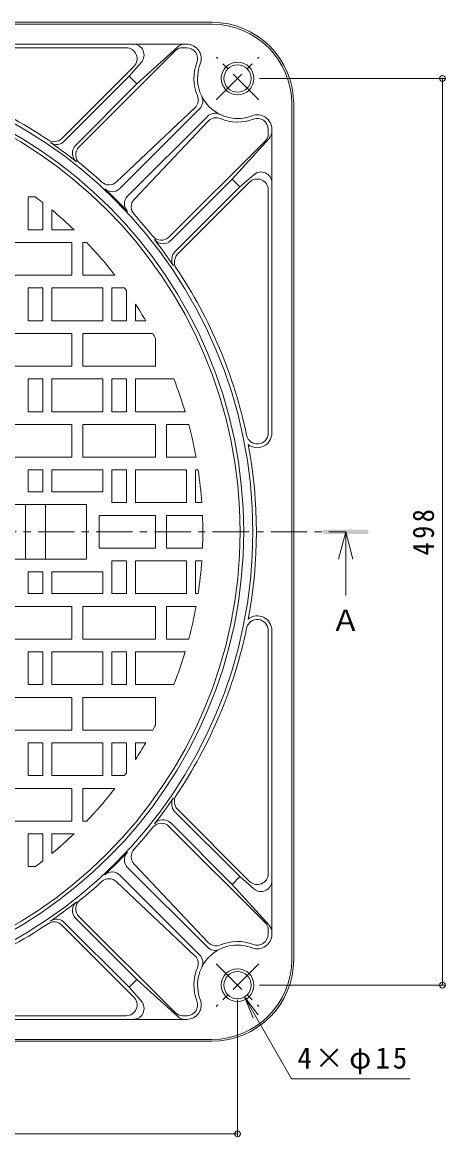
# Model space of a CAD drawing. Units: millimetres, scale not verified. Extents: x -623 to 760, y -541 to 550.
# Drawn here: x -171 to 62, y -80 to 532 of the extents above; entities that cross this region are included whole.
import ezdxf
from ezdxf.enums import TextEntityAlignment as Align

# ---------------------------------------------------------------- set-up
doc = ezdxf.new("R2010")
doc.units = ezdxf.units.MM
doc.header["$LTSCALE"] = 4
doc.header["$PDMODE"] = 32
doc.header["$PDSIZE"] = 3.2
doc.linetypes.add('CHAIN1', pattern=[8, 5, -1, 1, -1])
for name, color, linetype, lineweight in [('0-1_躯体', 2, 'Continuous', 9), ('0-2_仕上', 3, 'Continuous', 9), ('0-4_その他', 7, 'Continuous', 9), ('0-5_寸法', 7, 'Continuous', 9)]:
    doc.layers.add(name, color=color, linetype=linetype, lineweight=lineweight)
doc.styles.add('ＭＳ ゴシック', font='')
doc.styles.get('ＭＳ ゴシック').set_extended_font_data('MS Gothic')

msp = doc.modelspace()

# ---------------------------------------------------------------- linework, layer by layer
at = {"layer": '0-1_躯体'}
for p, q in [((-66.549, 532.187), (-536.549, 532.187)), ((-66.549, 531.187), (-536.549, 531.187)), ((-247.329, 520.187), (-80.373, 520.187)), ((-113.674, 518.187), (-247.329, 518.187)), ((-86.803, 516.43), (-139.618, 463.616)), ((-85.327, 518.633), (-107.785, 498.276)), ((-82.561, 518.187), (-80.373, 518.187)), ((-105.292, 510.244), (-112.028, 502.519)), ((-109.431, 507.945), (-149.061, 468.315)), ((-112.028, 502.519), (-147.71, 466.837)), ((-112.028, 502.519), (-107.785, 498.276)), ((-141.524, 464.538), (-107.785, 498.276)), ((-75.872, 485.182), (-118.923, 444.489)), ((-117.127, 440.852), (-73.276, 484.703)), ((-22.549, 487.187), (-22.549, 17.187)), ((-21.549, 17.187), (-21.549, 487.187)), ((-112.884, 436.609), (-69.033, 480.46)), ((-68.553, 477.864), (-109.247, 434.813)), ((-35.549, 471.175), (-35.549, 473.363)), ((-33.549, 306.407), (-33.549, 473.363)), ((-37.306, 466.933), (-90.12, 414.118)), ((-35.103, 468.41), (-55.46, 445.95)), ((-43.492, 448.444), (-51.217, 441.707)), ((-89.198, 412.212), (-55.46, 445.95)), ((-51.217, 441.707), (-86.899, 406.026)), ((-45.791, 444.305), (-85.421, 404.675)), ((-51.217, 441.707), (-55.46, 445.95)), ((-35.549, 440.062), (-35.549, 306.407)), ((-35.549, 64.313), (-35.549, 197.967)), ((-33.549, 197.967), (-33.549, 31.011)), ((-51.217, 62.667), (-86.899, 98.349)), ((-45.791, 60.07), (-85.421, 99.699)), ((-89.198, 92.162), (-55.46, 58.424)), ((-37.306, 37.442), (-90.12, 90.256)), ((-112.884, 67.766), (-69.033, 23.915)), ((-68.553, 26.511), (-109.247, 69.562)), ((-117.127, 63.523), (-73.276, 19.672)), ((-51.217, 62.667), (-55.46, 58.424)), ((-43.492, 55.931), (-51.217, 62.667)), ((-75.872, 19.192), (-118.923, 59.886)), ((-35.103, 35.965), (-55.46, 58.424)), ((-112.028, 1.856), (-147.71, 37.538)), ((-141.524, 39.837), (-107.785, 6.099)), ((-86.803, -12.055), (-139.618, 40.759)), ((-109.431, -3.57), (-149.061, 36.06)), ((-35.549, 33.2), (-35.549, 31.011)), ((-112.028, 1.856), (-107.785, 6.099)), ((-105.292, -5.869), (-112.028, 1.856)), ((-85.327, -14.258), (-107.785, 6.099)), ((-113.674, -13.812), (-247.329, -13.812)), ((-247.329, -15.812), (-80.373, -15.813)), ((-82.561, -13.812), (-80.373, -13.812)), ((-66.549, -26.813), (-536.549, -26.813)), ((-536.549, -27.813), (-66.549, -27.813))]:
    msp.add_line(p, q, dxfattribs=at)
at = {"layer": '0-1_躯体', "linetype": 'CHAIN1'}
for p, q in [((-64.125, 489.611), (-40.689, 513.047)), ((-40.689, 489.611), (-64.125, 513.047)), ((-64.125, 14.763), (-40.689, -8.673)), ((-40.689, 14.763), (-64.125, -8.673))]:
    msp.add_line(p, q, dxfattribs=at)
at = {"layer": '0-1_躯体'}
for centre, radius in [((-301.549, 252.187), 257.5), ((-52.407, 501.329), 9), ((-52.407, 501.33), 7.5), ((-301.549, 252.187), 252.5), ((-52.407, 3.045), 9), ((-52.407, 3.045), 7.5)]:
    msp.add_circle(centre, radius, dxfattribs=at)
for centre, radius, start, end in [((-66.549, 487.187), 45, 0, 90), ((-66.549, 487.187), 44, 0, 90), ((-113.674, 512.187), 6, 315.00101, 90), ((-109.814, 514.187), 6, 318.91342, 90), ((-82.561, 512.187), 6, 90, 134.99799), ((-81.297, 514.187), 6, 90, 132.19063), ((-80.373, 512.187), 8, 338.78008, 90), ((-80.373, 512.187), 6, 338.78008, 90), ((-52.406, 501.33), 24, 158.78217, 203.13484), ((-52.406, 501.33), 22, 158.78145, 291.21855), ((-301.548, 252.187), 259.593, 56.07092, 78.22052), ((-79.994, 489.543), 6, 313.38785, 23.13522), ((-77.519, 488.945), 6, 315.00201, 26.25146), ((-64.791, 476.217), 6, 63.74854, 134.99799), ((-64.193, 473.742), 6, 66.86478, 136.61215), ((-52.406, 501.33), 24, 246.86516, 291.21783), ((-41.549, 473.363), 8, 0, 111.21992), ((-41.549, 473.363), 6, 0, 111.21992), ((-39.549, 472.439), 6, 317.80937, 0), ((-153.303, 472.557), 6, 236.07137, 315.00101), ((-151.953, 471.08), 6, 235.65012, 315.00101), ((-301.548, 252.187), 259.128, 51.71474, 55.6505), ((-41.549, 471.175), 6, 315.00201, 0), ((-137.281, 460.295), 6, 135, 231.71394), ((-135.375, 459.373), 6, 135, 231.26926), ((-301.548, 252.187), 259.593, 47.771, 51.26866), ((-39.549, 443.921), 6, 0, 131.08658), ((-123.044, 448.849), 6, 227.77032, 313.38785), ((-41.549, 440.062), 6, 0, 134.99899), ((-121.37, 445.094), 6, 226.95453, 315.00101), ((-301.549, 252.187), 257.965, 43.04611, 46.95384), ((-108.642, 432.366), 6, 134.99899, 223.04547), ((-104.887, 430.691), 6, 136.61215, 222.22968), ((-301.549, 252.187), 259.593, 38.7314, 42.22906), ((-94.363, 418.361), 6, 218.73074, 315), ((-93.441, 416.455), 6, 218.28606, 315), ((-301.549, 252.187), 259.128, 34.34956, 38.28532), ((-82.656, 401.783), 6, 134.99899, 214.34988), ((-81.179, 400.433), 6, 134.99899, 213.92863), ((-301.549, 252.187), 259.593, 11.77954, 33.92914), ((-41.549, 306.407), 6, 191.78011, 0), ((-41.549, 306.407), 8, 231.60887, 0), ((-301.549, 252.187), 259.5, 349.35186, 10.64813), ((-41.549, 197.967), 6, 0, 168.21989), ((-41.549, 197.967), 8, 0, 128.39113), ((-301.549, 252.187), 259.593, 326.07086, 348.22046), ((-301.549, 252.187), 259.128, 321.71468, 325.65044), ((-82.656, 102.591), 6, 145.65012, 225.00101), ((-81.179, 103.942), 6, 146.07137, 225.00101), ((-94.363, 86.014), 6, 45, 141.26926), ((-93.441, 87.92), 6, 45, 141.71394), ((-301.549, 252.187), 259.593, 317.77094, 321.2686), ((-301.549, 252.187), 257.965, 313.04616, 316.95389), ((-108.642, 72.008), 6, 136.95453, 225.00101), ((-104.887, 73.683), 6, 137.77032, 223.38785), ((-123.044, 55.525), 6, 46.61215, 132.22968), ((-121.37, 59.28), 6, 44.99899, 133.04547), ((-41.549, 64.313), 6, 225.00101, 0), ((-301.548, 252.188), 259.593, 308.73134, 312.229), ((-39.549, 60.453), 6, 228.91342, 0), ((-135.375, 45.001), 6, 128.73074, 225), ((-301.548, 252.188), 259.128, 304.3495, 308.28526), ((-137.281, 44.079), 6, 128.28606, 225), ((-301.548, 252.188), 259.593, 281.77948, 303.92908), ((-153.303, 31.818), 6, 44.99899, 123.92863), ((-151.953, 33.295), 6, 44.99899, 124.34988), ((-41.549, 33.2), 6, 0, 44.99799), ((-41.549, 31.011), 8, 248.78008, 0), ((-41.549, 31.011), 6, 248.78008, 0), ((-39.549, 31.935), 6, 0, 42.19063), ((-52.406, 3.045), 22, 68.78145, 201.21855), ((-64.193, 30.633), 6, 223.38785, 293.13522), ((-52.406, 3.045), 24, 68.78217, 113.13484), ((-79.994, 14.832), 6, 336.86478, 46.61215), ((-77.519, 15.429), 6, 333.74854, 44.99799), ((-64.791, 28.157), 6, 225.00201, 296.25146), ((-52.406, 3.045), 24, 156.86516, 201.21783), ((-66.549, 17.187), 45, 270, 0), ((-66.549, 17.187), 44, 270, 0), ((-113.674, -7.812), 6, 270, 44.99899), ((-109.814, -9.813), 6, 270, 41.08658), ((-80.373, -7.812), 8, 270, 21.21992), ((-80.373, -7.812), 6, 270, 21.21992), ((-82.561, -7.812), 6, 225.00201, 270), ((-81.297, -9.813), 6, 227.80937, 270)]:
    msp.add_arc(centre, radius, start, end, dxfattribs=at)
at = {"layer": '0-2_仕上'}
for p, q in [((-167.548, 436.187), (-167.548, 418.187)), ((-163.549, 436.187), (-167.548, 436.187)), ((-159.549, 433.118), (-159.549, 418.187)), ((-154.549, 429.08), (-154.549, 418.187)), ((-159.549, 418.187), (-167.548, 418.187)), ((-142.351, 418.187), (-154.549, 418.187)), ((-143.549, 411.187), (-143.549, 393.187)), ((-137.549, 411.187), (-137.549, 393.187)), ((-135.359, 411.187), (-137.549, 411.187)), ((-143.549, 393.187), (-183.549, 393.187)), ((-119.837, 393.187), (-137.549, 393.187)), ((-159.549, 386.187), (-159.549, 368.187)), ((-126.549, 386.187), (-154.549, 386.187)), ((-154.549, 386.187), (-154.549, 368.187)), ((-126.549, 386.187), (-126.549, 368.187)), ((-121.549, 386.187), (-121.549, 368.187)), ((-114.616, 386.187), (-121.549, 386.187)), ((-113.549, 384.687), (-113.549, 368.187)), ((-108.548, 377.291), (-108.548, 368.187)), ((-159.549, 368.187), (-167.548, 368.187)), ((-126.549, 368.187), (-154.549, 368.187)), ((-113.549, 368.187), (-121.549, 368.187)), ((-102.944, 368.187), (-108.548, 368.187)), ((-143.549, 361.187), (-143.549, 343.187)), ((-137.549, 361.187), (-137.549, 343.187)), ((-99.017, 361.187), (-137.549, 361.187)), ((-97.548, 358.413), (-97.548, 343.187)), ((-143.549, 343.187), (-183.549, 343.187)), ((-97.548, 343.187), (-137.549, 343.187)), ((-159.549, 336.187), (-159.549, 318.187)), ((-126.549, 336.187), (-154.549, 336.187)), ((-154.549, 336.187), (-154.549, 318.187)), ((-126.549, 336.187), (-126.549, 318.187)), ((-113.549, 336.187), (-113.549, 318.187)), ((-108.548, 336.187), (-108.548, 318.187)), ((-87.437, 336.187), (-108.548, 336.187)), ((-159.549, 318.187), (-167.548, 318.187)), ((-126.549, 318.187), (-154.549, 318.187)), ((-113.549, 318.187), (-121.549, 318.187)), ((-81.222, 318.187), (-108.548, 318.187)), ((-143.549, 311.187), (-143.549, 293.187)), ((-97.548, 311.187), (-97.548, 293.187)), ((-91.548, 311.187), (-91.548, 293.187)), ((-79.245, 311.187), (-91.548, 311.187)), ((-143.549, 293.187), (-183.549, 293.187)), ((-97.548, 293.187), (-137.549, 293.187)), ((-75.233, 293.187), (-91.548, 293.187)), ((-159.549, 286.187), (-167.548, 286.187)), ((-167.548, 286.187), (-167.548, 274.187)), ((-159.549, 286.187), (-159.549, 274.187)), ((-126.549, 286.187), (-154.549, 286.187)), ((-154.549, 286.187), (-154.549, 274.187)), ((-126.549, 286.187), (-126.549, 274.187)), ((-113.549, 286.187), (-113.549, 268.187)), ((-80.548, 286.187), (-108.548, 286.187)), ((-108.548, 286.187), (-108.548, 268.187)), ((-80.548, 286.187), (-80.548, 268.187)), ((-75.549, 286.187), (-75.549, 268.187)), ((-74.075, 286.187), (-75.549, 286.187)), ((-167.549, 274.187), (-159.549, 274.187)), ((-154.549, 274.187), (-126.549, 274.187)), ((-191.549, 267.187), (-135.549, 267.187)), ((-169.049, 267.187), (-169.049, 237.187)), ((-158.049, 237.187), (-158.049, 267.187)), ((-135.549, 237.187), (-135.549, 267.187)), ((-113.549, 268.187), (-121.549, 268.187)), ((-80.548, 268.187), (-108.548, 268.187)), ((-72.106, 268.187), (-75.549, 268.187)), ((-97.548, 261.187), (-128.549, 261.187)), ((-128.549, 261.187), (-128.549, 243.187)), ((-97.548, 243.187), (-97.548, 261.187)), ((-71.725, 261.187), (-91.548, 261.187)), ((-91.548, 261.187), (-91.548, 243.187)), ((-97.548, 243.187), (-128.549, 243.187)), ((-71.725, 243.187), (-91.548, 243.187)), ((-191.549, 237.187), (-135.549, 237.187)), ((-113.549, 236.187), (-121.549, 236.187)), ((-113.549, 218.187), (-113.549, 236.187)), ((-108.548, 218.187), (-108.548, 236.187)), ((-80.548, 236.187), (-108.548, 236.187)), ((-80.548, 218.187), (-80.548, 236.187)), ((-75.549, 218.187), (-75.549, 236.187)), ((-72.106, 236.187), (-75.549, 236.187)), ((-167.549, 230.187), (-159.549, 230.187)), ((-167.548, 218.187), (-167.548, 230.187)), ((-159.549, 218.187), (-159.549, 230.187)), ((-154.549, 230.187), (-126.549, 230.187)), ((-154.549, 218.187), (-154.549, 230.187)), ((-126.549, 218.187), (-126.549, 230.187)), ((-159.549, 218.187), (-167.548, 218.187)), ((-126.549, 218.187), (-154.549, 218.187)), ((-80.548, 218.187), (-108.548, 218.187)), ((-74.075, 218.187), (-75.549, 218.187)), ((-143.549, 211.187), (-183.549, 211.187)), ((-143.549, 193.187), (-143.549, 211.187)), ((-97.548, 211.187), (-137.549, 211.187)), ((-97.548, 193.187), (-97.548, 211.187)), ((-91.548, 193.187), (-91.548, 211.187)), ((-75.233, 211.187), (-91.548, 211.187)), ((-79.245, 193.187), (-91.548, 193.187)), ((-159.549, 186.188), (-167.548, 186.188)), ((-159.549, 168.187), (-159.549, 186.188)), ((-154.549, 168.187), (-154.549, 186.188)), ((-126.549, 186.188), (-154.549, 186.188)), ((-126.549, 168.187), (-126.549, 186.188)), ((-113.549, 186.188), (-121.549, 186.188)), ((-113.549, 168.187), (-113.549, 186.188)), ((-108.548, 168.187), (-108.548, 186.188)), ((-81.222, 186.188), (-108.548, 186.188)), ((-126.549, 168.187), (-154.549, 168.187)), ((-87.437, 168.187), (-108.548, 168.187)), ((-143.549, 161.187), (-183.549, 161.187)), ((-143.549, 143.187), (-143.549, 161.187)), ((-137.549, 143.187), (-137.549, 161.187)), ((-97.548, 161.187), (-137.549, 161.187)), ((-97.548, 145.961), (-97.548, 161.187)), ((-99.017, 143.187), (-137.549, 143.187)), ((-159.549, 136.187), (-167.548, 136.187)), ((-159.549, 118.187), (-159.549, 136.187)), ((-154.549, 118.187), (-154.549, 136.187)), ((-126.549, 136.187), (-154.549, 136.187)), ((-126.549, 118.187), (-126.549, 136.187)), ((-121.549, 118.187), (-121.549, 136.187)), ((-113.549, 136.187), (-121.549, 136.187)), ((-113.549, 119.688), (-113.549, 136.187)), ((-102.944, 136.187), (-108.548, 136.187)), ((-108.548, 127.083), (-108.548, 136.187)), ((-126.549, 118.187), (-154.549, 118.187)), ((-114.616, 118.187), (-121.549, 118.187)), ((-143.549, 111.187), (-183.549, 111.187)), ((-143.549, 93.187), (-143.549, 111.187)), ((-137.549, 93.187), (-137.549, 111.187)), ((-119.837, 111.187), (-137.549, 111.187)), ((-135.359, 93.187), (-137.549, 93.187)), ((-167.548, 68.187), (-167.548, 86.188)), ((-159.549, 86.188), (-167.548, 86.188)), ((-159.549, 71.257), (-159.549, 86.188)), ((-142.351, 86.188), (-154.549, 86.188)), ((-154.549, 75.295), (-154.549, 86.188)), ((-163.549, 68.187), (-167.548, 68.187))]:
    msp.add_line(p, q, dxfattribs=at)
at = {"layer": '0-2_仕上', "linetype": 'CHAIN1'}
msp.add_line((-610.14, 252.187), (7.043, 252.187), dxfattribs=at)
at = {"layer": '0-2_仕上'}
for points in [[(-143.549, 411.187), (-183.549, 411.187), (-183.549, 393.187)], [(-159.549, 386.187), (-167.548, 386.187), (-167.548, 368.187)], [(-143.549, 361.187), (-183.549, 361.187), (-183.549, 343.187)], [(-159.549, 336.187), (-167.548, 336.187), (-167.548, 318.187)], [(-113.549, 336.187), (-121.549, 336.187), (-121.549, 318.187)], [(-143.549, 311.187), (-183.549, 311.187), (-183.549, 293.187)], [(-97.548, 311.187), (-137.549, 311.187), (-137.549, 293.187)], [(-113.549, 286.187), (-121.549, 286.187), (-121.549, 268.187)], [(-113.549, 218.187), (-121.549, 218.187), (-121.549, 236.187)], [(-143.549, 193.187), (-183.549, 193.187), (-183.549, 211.187)], [(-97.548, 193.187), (-137.549, 193.187), (-137.549, 211.187)], [(-159.549, 168.187), (-167.548, 168.187), (-167.548, 186.188)], [(-113.549, 168.187), (-121.549, 168.187), (-121.549, 186.188)], [(-143.549, 143.187), (-183.549, 143.187), (-183.549, 161.187)], [(-159.549, 118.187), (-167.548, 118.187), (-167.548, 136.187)], [(-143.549, 93.187), (-183.549, 93.187), (-183.549, 111.187)]]:
    msp.add_lwpolyline(points, dxfattribs=at)
msp.add_circle((-301.549, 252.187), 250.5, dxfattribs=at)
for start, end in [(51.87411, 53.1301), (46.19826, 50.27299), (37.80991, 43.73344), (35.17552, 35.63425), (30.28809, 32.95161), (27.50677, 28.28859), (16.67583, 21.42096), (10.26848, 14.86377), (3.98903, 8.50096), (357.75745, 2.24258), (351.49904, 356.01097), (345.13623, 349.73152), (338.57904, 343.32417), (331.71141, 332.49323), (327.04839, 329.71191), (324.36575, 324.82448), (316.26656, 322.19009), (309.72701, 313.80174), (306.8699, 308.12589)]:
    msp.add_arc((-301.549, 252.187), 230, start, end, dxfattribs=at)
at = {"layer": '0-4_その他'}
for p, q in [((62.057, 501.329), (-40.407, 501.329)), ((60.257, 501.329), (60.257, 3.045)), ((62.057, 3.045), (-40.407, 3.045)), ((-52.407, -79.87), (-52.407, -4.955)), ((-52.407, -78.67), (-550.691, -78.67))]:
    msp.add_line(p, q, dxfattribs=at)
for p in [(60.257, 501.329), (60.257, 3.045), (-52.407, -78.67)]:
    msp.add_point(p, dxfattribs=at)
at = {"layer": '0-5_寸法', "color": 4}
for q in [(3.043, 237.187), (11.043, 237.187), (7.043, 217.187)]:
    msp.add_line((7.043, 252.187), q, dxfattribs=at)
at = {"layer": '0-5_寸法'}
for q in [(-41.047, -13.367), (-43.873, -14.998)]:
    msp.add_line((-48.657, -3.45), q, dxfattribs=at)
msp.add_lwpolyline([(-48.657, -3.45), (-22.694, -48.419), (42.487, -48.419)], dxfattribs=at)
at = {"layer": '0-5_寸法', "color": 4}
msp.add_solid([(-5.457, 250.937), (19.543, 250.937), (-5.457, 253.437), (19.543, 253.437)], dxfattribs=at)

# ---------------------------------------------------------------- texts
at = {"layer": '0-4_その他', "color": 2, "insert": (55.757, 239.187), "char_height": 11.73, "attachment_point": 7, "rotation": 90, "style": 'ＭＳ ゴシック'}
msp.add_mtext('\\T1.27;\\W0.9;498', dxfattribs=at)
at = {"layer": '0-5_寸法', "color": 2, "style": 'ＭＳ ゴシック'}
msp.add_text('Ａ', height=11.73, dxfattribs=at).set_placement((-0.957, 194.187), align=Align.BOTTOM_LEFT)
at = {"layer": '0-5_寸法', "color": 2, "insert": (-19.513, -46.019), "char_height": 11.73, "attachment_point": 7, "style": 'ＭＳ ゴシック'}
msp.add_mtext('\\T1.19;4×φ15', dxfattribs=at)

doc.saveas('drawing.dxf')
